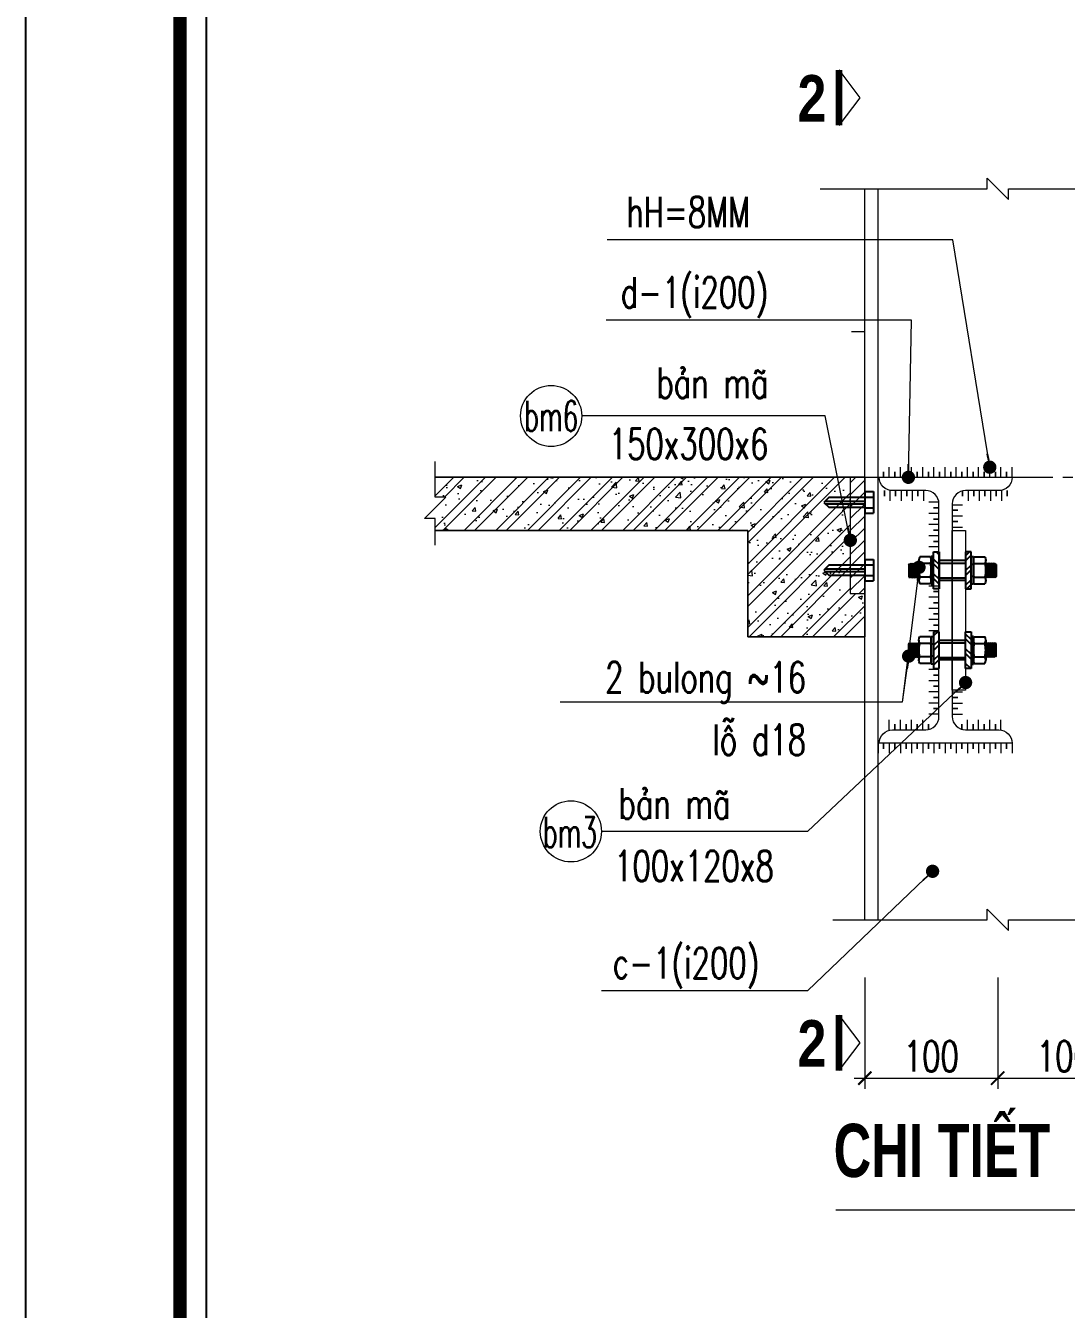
# Model space of a CAD drawing. Header units: millimetres. Extents: x 61738 to 439738, y 60858 to 151243.
# Drawn here: x 397738 to 405564, y 92522 to 102179 of the extents above; entities that cross this region are included whole.
import ezdxf
from ezdxf.enums import TextEntityAlignment as Align

# ---------------------------------------------------------------- set-up
doc = ezdxf.new("R2010")
doc.units = ezdxf.units.MM
doc.linetypes.add('CENTER', pattern=[2, 1.25, -0.25, 0.25, -0.25])
for name, color, linetype, lineweight in [('10-TEXT', 4, 'Continuous', 15), ('3-THAY', 7, 'Continuous', 18), ('6-TRUC', 8, 'CENTER', 9), ('7-HATCH', 8, 'Continuous', 13), ('8-DIM', 8, 'Continuous', 15), ('9-SO HIEU', 8, 'Continuous', 15)]:
    doc.layers.add(name, color=color, linetype=linetype, lineweight=lineweight)
for name, color, linetype in [('Khungbo', 32, 'Continuous'), ('KICHTHUOC', 8, 'Continuous'), ('thay 1', 32, 'Continuous'), ('thep', 6, 'Continuous')]:
    doc.layers.add(name, color=color, linetype=linetype)
doc.styles.add('A3-Text 2.3', font='vnsimli.shx', dxfattribs={"width": 0.7, "height": 230, "bigfont": 'vn.shx'})
doc.styles.add('A3-Text 3.5', font='VnArialH-Bold.TTF', dxfattribs={"width": 0.8, "height": 350})
doc.styles.add('S1', font='vnsimli.shx', dxfattribs={"width": 0.75})
doc.styles.add('T3', font='VnArialH-Bold.TTF', dxfattribs={"width": 0.9})
doc.dimstyles.new('A3-1-100x10', dxfattribs={"dimtxt": 230, "dimasz": 100, "dimexe": 80, "dimexo": 0, "dimgap": 50, "dimtad": 1, "dimdec": 0, "dimlfac": 0.1, "dimdsep": 49, "dimtxsty": 'A3-Text 2.3', "dimblk": 'ARCHTICK', "dimcen": 10, "dimdle": 80, "dimclrd": 8, "dimclre": 8, "dimclrt": 2, "dimadec": 0, "dimazin": 2, "dimtfac": 1, "dimtdec": 0, "dimtix": 1, "dimtmove": 1, "dimatfit": 3, "dimldrblk": 'DOT', "dimfxl": 1, "dimtolj": 1, "dimtzin": 0, "dimlwd": -1, "dimlwe": -1, "dimarcsym": 0})

# ---------------------------------------------------------------- blocks, each defined once
blk = doc.blocks.new('CDS12')
at = {"layer": 'Defpoints'}
blk.add_lwpolyline([(91835.2, 363352.9), (49835.2, 363352.9), (49835.2, 393052.9), (91835.2, 393052.9)], close=True, dxfattribs=at)
at = {"layer": 'Khungbo', "color": 1, "const_width": 100}
blk.add_lwpolyline([(91094.5, 364099.5), (50996, 364099.5), (50996, 392312.1), (91094.5, 392312.1)], close=True, dxfattribs=at)
at = {"layer": 'Khungbo', "color": 1}
blk.add_lwpolyline([(90894.5, 364299.5), (51196, 364299.5), (51196, 392112.1), (90894.5, 392112.1)], close=True, dxfattribs=at)
blk = doc.blocks.new('_ArchTick')
at = {"color": 0, "linetype": 'ByBlock', "const_width": 0.15}
blk.add_lwpolyline([(-0.5, -0.5), (0.5, 0.5)], dxfattribs=at)
blk = doc.blocks.new('_Dot')
at = {"color": 0, "linetype": 'ByBlock', "lineweight": -2}
blk.add_line((-0.5, 0), (-1, 0), dxfattribs=at)
at = {"color": 0, "linetype": 'ByBlock', "const_width": 0.5}
blk.add_lwpolyline([(-0.25, 0, 1), (0.25, 0, 1)], format="xyb", close=True, dxfattribs=at)
blk = doc.blocks.new('*D322')
at = {"layer": '8-DIM', "color": 8, "ltscale": 300, "transparency": 16777216}
for p, q in [((404048.7, 95017.6), (404048.7, 94181.4)), ((405048.7, 95017.6), (405048.7, 94181.4))]:
    blk.add_line(p, q, dxfattribs=at)
at = {"layer": '8-DIM', "color": 8, "linetype": 'ByBlock', "ltscale": 300, "transparency": 16777216}
blk.add_line((403968.7, 94261.4), (405128.7, 94261.4), dxfattribs=at)
at = {"layer": 'Defpoints', "color": 0, "ltscale": 300, "transparency": 16777216}
for p in [(404048.7, 95017.6), (405048.7, 95017.6), (405048.7, 94261.4)]:
    blk.add_point(p, dxfattribs=at)
at = {"layer": '8-DIM', "color": 8, "ltscale": 300, "transparency": 16777216, "xscale": 100, "yscale": 100, "zscale": 100, "rotation": 180}
blk.add_blockref('_ArchTick', (404048.7, 94261.4), dxfattribs=at)
at = {"layer": '8-DIM', "color": 8, "ltscale": 300, "transparency": 16777216, "xscale": 100, "yscale": 100, "zscale": 100}
blk.add_blockref('_ArchTick', (405048.7, 94261.4), dxfattribs=at)
at = {"layer": '8-DIM', "color": 2, "ltscale": 300, "transparency": 16777216, "insert": (404548.7, 94426.4), "char_height": 230, "attachment_point": 5, "style": 'A3-Text 2.3'}
blk.add_mtext('\\A1;100', dxfattribs=at)
blk = doc.blocks.new('*D323')
at = {"layer": '8-DIM', "color": 8, "ltscale": 300, "transparency": 16777216}
for p, q in [((405048.7, 95017.6), (405048.7, 94181.4)), ((406048.7, 95017.6), (406048.7, 94181.4))]:
    blk.add_line(p, q, dxfattribs=at)
at = {"layer": '8-DIM', "color": 8, "linetype": 'ByBlock', "ltscale": 300, "transparency": 16777216}
blk.add_line((404968.7, 94261.4), (406128.7, 94261.4), dxfattribs=at)
at = {"layer": 'Defpoints', "color": 0, "ltscale": 300, "transparency": 16777216}
for p in [(405048.7, 95017.6), (406048.7, 95017.6), (406048.7, 94261.4)]:
    blk.add_point(p, dxfattribs=at)
at = {"layer": '8-DIM', "color": 8, "ltscale": 300, "transparency": 16777216, "xscale": 100, "yscale": 100, "zscale": 100, "rotation": 180}
blk.add_blockref('_ArchTick', (405048.7, 94261.4), dxfattribs=at)
at = {"layer": '8-DIM', "color": 8, "ltscale": 300, "transparency": 16777216, "xscale": 100, "yscale": 100, "zscale": 100}
blk.add_blockref('_ArchTick', (406048.7, 94261.4), dxfattribs=at)
at = {"layer": '8-DIM', "color": 2, "ltscale": 300, "transparency": 16777216, "insert": (405548.7, 94426.4), "char_height": 230, "attachment_point": 5, "style": 'A3-Text 2.3'}
blk.add_mtext('\\A1;100', dxfattribs=at)
blk = doc.blocks.new('A$C3DB65366')
at = {"layer": 'thay 1'}
h = blk.add_hatch(dxfattribs=at)
h.set_pattern_fill('ANSI32', color=256, scale=1.947377, angle=-90, style=0)
h.set_pattern_definition([(135, (984.625, -1114.564), (27.5401, 27.5401), []), (135, (966.265, -1114.564), (27.5401, 27.5401), [])])
h.paths.add_polyline_path([(-70.3, -96.9), (-70.3, 41.5), (-49.5, 41.5), (-49.5, -96.9)])
h = blk.add_hatch(dxfattribs=at)
h.set_pattern_fill('ANSI32', color=256, scale=1.947377, angle=-90, style=0)
h.set_pattern_definition([(45, (-984.156, -1114.564), (-27.5401, 27.5401), []), (45, (-965.796, -1114.564), (-27.5401, 27.5401), [])])
h.paths.add_polyline_path([(70.8, -96.9), (70.8, 41.5), (50, 41.5), (50, -96.9)])
for p, q in [((-125.2, -65.7), (-125.2, 10.3)), ((-81.9, 22.9), (-122.2, 22.9)), ((-79, 24.5), (-79, -79.3)), ((-70.4, 24.5), (-79, 24.5)), ((-79, -65.7), (-79, 10.3)), ((-70.3, -79.3), (-70.4, 24.5)), ((-70.3, 41.5), (-49.5, 41.5)), ((-70.3, -96.9), (-70.3, 41.5)), ((-49.5, 41.5), (-49.5, -96.9)), ((-49.5, 9.2), (-49.5, -64.6)), ((50, 9.2), (-49.5, 9.2)), ((-48.9, 0), (50, 0)), ((50, 41.5), (50, -96.9)), ((70.8, 41.5), (50, 41.5)), ((50, 9.2), (50, -64.6)), ((70.8, -96.9), (70.8, 41.5)), ((70.8, -79.3), (70.8, 24.5)), ((70.8, 24.5), (79.5, 24.5)), ((79.5, 24.5), (79.4, -79.3)), ((79.4, -65.7), (79.4, 10.3)), ((82.4, 22.9), (122.7, 22.9)), ((125.6, -65.7), (125.6, 10.3)), ((-164, -5), (-162.1, -2.5)), ((-164, -5), (-164, -50.4)), ((-162.1, -2.5), (-160.3, -55.4)), ((-162.1, -2.5), (-160.3, -5)), ((-160.3, -5), (-156.5, 0)), ((-160.3, -5), (-156.5, -50.4)), ((-156.5, 0), (-152.7, -55.4)), ((-156.5, 0), (-152.7, -5)), ((-152.7, -5), (-148.9, 0)), ((-152.7, -5), (-148.9, -50.4)), ((-148.9, 0), (-145.1, -55.4)), ((-148.9, 0), (-145.1, -5)), ((-145.1, -5), (-141.4, 0)), ((-145.1, -5), (-141.4, -50.4)), ((-141.4, 0), (-137.6, -55.4)), ((-141.4, 0), (-137.6, -5)), ((-137.6, -5), (-133.8, 0)), ((-137.6, -5), (-133.8, -50.4)), ((-133.8, 0), (-130, -55.4)), ((-133.8, 0), (-130, -5)), ((-130, -5), (-126.3, 0)), ((-130, -5), (-126.3, -50.4)), ((-126.3, 0), (-125.2, -1.5)), ((-126.3, 0), (-125.2, -16.2)), ((-81.9, -2.4), (-122.2, -2.4)), ((82.4, -2.4), (122.7, -2.4)), ((126.7, 0), (125.6, -1.5)), ((126.7, 0), (125.6, -16.2)), ((130.5, -5), (126.7, 0)), ((130.5, -5), (126.7, -50.4)), ((134.3, 0), (130.5, -55.4)), ((134.3, 0), (130.5, -5)), ((138.1, -5), (134.3, 0)), ((138.1, -5), (134.3, -50.4)), ((141.8, 0), (138.1, -55.4)), ((141.8, 0), (138.1, -5)), ((145.6, -5), (141.8, 0)), ((145.6, -5), (141.8, -50.4)), ((149.4, 0), (145.6, -55.4)), ((149.4, 0), (145.6, -5)), ((153.2, -5), (149.4, 0)), ((153.2, -5), (149.4, -50.4)), ((156.9, 0), (153.2, -55.4)), ((156.9, 0), (153.2, -5)), ((160.7, -5), (156.9, 0)), ((160.7, -5), (156.9, -50.4)), ((162.6, -2.5), (160.7, -55.4)), ((162.6, -2.5), (160.7, -5)), ((164.5, -5), (162.6, -2.5)), ((164.5, -5), (164.5, -50.4)), ((-164, -50.4), (-160.3, -55.4)), ((-160.3, -55.4), (-156.5, -50.4)), ((-156.5, -50.4), (-152.7, -55.4)), ((-152.7, -55.4), (-148.9, -50.4)), ((-148.9, -50.4), (-145.1, -55.4)), ((-145.1, -55.4), (-141.4, -50.4)), ((-141.4, -50.4), (-137.6, -55.4)), ((-137.6, -55.4), (-133.8, -50.4)), ((-133.8, -50.4), (-130, -55.4)), ((-130, -55.4), (-126.3, -50.4)), ((-126.3, -50.4), (-125.2, -51.8)), ((-81.9, -53), (-122.2, -53)), ((-81.9, -78.3), (-122.2, -78.3)), ((-79, -79.3), (-70.3, -79.3)), ((-49.5, -64.6), (50, -64.6)), ((-48.9, -55.4), (50, -55.4)), ((79.4, -79.3), (70.8, -79.3)), ((82.4, -53), (122.7, -53)), ((82.4, -78.3), (122.7, -78.3)), ((126.7, -50.4), (125.6, -51.8)), ((130.5, -55.4), (126.7, -50.4)), ((134.3, -50.4), (130.5, -55.4)), ((138.1, -55.4), (134.3, -50.4)), ((141.8, -50.4), (138.1, -55.4)), ((145.6, -55.4), (141.8, -50.4)), ((149.4, -50.4), (145.6, -55.4)), ((153.2, -55.4), (149.4, -50.4)), ((156.9, -50.4), (153.2, -55.4)), ((160.7, -55.4), (156.9, -50.4)), ((164.5, -50.4), (160.7, -55.4)), ((-49.5, -96.9), (-70.3, -96.9)), ((50, -96.9), (70.8, -96.9))]:
    blk.add_line(p, q, dxfattribs=at)
at = {"layer": 'thay 1', "linetype": 'CENTER'}
for p, q in [((-70.3, -4.9), (-79, -4.9)), ((70.8, -4.9), (79.5, -4.9)), ((-70.3, -49.9), (-79, -49.9)), ((70.8, -49.9), (79.4, -49.9))]:
    blk.add_line(p, q, dxfattribs=at)
at = {"layer": 'thay 1'}
for centre, major_axis, start_param, end_param in [((-96.4, 10.3), (20.4, 20.4), 1.901021, 2.811368), ((-107.8, 10.3), (-20.4, 20.4), 3.471818, 4.382164), ((-14.4, -27.7), (-78.3, 78.3), 0.554826, 1.01597), ((-189.8, -27.7), (-78.3, 78.3), 3.696419, 4.157563), ((-96.4, -65.7), (20.4, 20.4), 1.901021, 2.811368), ((-107.8, -65.7), (-20.4, 20.4), 3.471818, 4.382164)]:
    blk.add_ellipse(centre, major_axis=major_axis, ratio=1, start_param=start_param, end_param=end_param, dxfattribs=at)
at = {"layer": 'thay 1', "extrusion": (0, 0, -1)}
for centre, major_axis, start_param, end_param in [((108.3, 10.3), (20.4, 20.4), 3.471818, 4.382164), ((96.8, 10.3), (-20.4, 20.4), 1.901021, 2.811368), ((190.2, -27.7), (78.3, 78.3), 3.696419, 4.157563), ((14.8, -27.7), (78.3, 78.3), 0.554826, 1.01597), ((108.3, -65.7), (20.4, 20.4), 3.471818, 4.382164), ((96.8, -65.7), (-20.4, 20.4), 1.901021, 2.811368)]:
    blk.add_ellipse(centre, major_axis=major_axis, ratio=1, start_param=start_param, end_param=end_param, dxfattribs=at)
blk = doc.blocks.new('Mat cat KC - Dung')
at = {"layer": '10-TEXT', "color": 2, "const_width": 50}
blk.add_lwpolyline([(0, 417.7), (0, 0)], dxfattribs=at)
at = {"layer": '10-TEXT', "color": 3, "ltscale": 500, "style": 'A3-Text 3.5', "width": 0.8}
blk.add_attdef('1', (126.9, 29.1), '', height=350, dxfattribs=at)
blk = doc.blocks.new('A$C60347A56')
at = {"layer": 'thay 1'}
for p, q in [((38.9, 117.9), (0, 80.7)), ((308.4, 117.9), (38.9, 117.9)), ((308.4, 162), (372.8, 162)), ((308.4, 162), (308.4, 0)), ((308.4, 140.1), (308.4, 21.9)), ((308.4, 121.5), (372.8, 121.5)), ((372.8, 162), (372.9, 0)), ((0, 80.7), (38.9, 44.1)), ((10.5, 90.7), (308.4, 90.7)), ((10.6, 70.7), (308.4, 70.7)), ((38.9, 44.1), (308.4, 44.1)), ((38.9, 44.1), (308.4, 44.1)), ((308.4, 40.5), (372.9, 40.5)), ((308.4, 0), (372.9, 0))]:
    blk.add_line(p, q, dxfattribs=at)

msp = doc.modelspace()

# ---------------------------------------------------------------- hatches: boundary and pattern name
at = {"layer": '7-HATCH', "ltscale": 500}
h = msp.add_hatch(dxfattribs=at)
h.set_pattern_fill('BT', color=256, scale=45, pattern_type=2)
h.set_pattern_definition([(45, (31540, 41277.57), (-119.32427, 119.32427), []), (45, (31619.55, 41277.57), (-119.32427, 119.32427), []), (50, (31540, 41277.57), (322.76708, -28.23846), [33.75, -371.25]), (355, (31540, 41277.57), (-62.4381, 338.48646), [27, -297]), (100.4514, (31566.9, 41275.22), (260.32922, 310.2478), [28.68309, -315.51395]), (46.1842, (31540, 41367.57), (480.25847, -74.48356), [50.625, -556.875]), (96.6356, (31580, 41361.36), (420.5982, 438.35304), [43.0246, -473.27085]), (351.1842, (31540, 41367.57), (420.5979, 438.3534), [40.5, -445.5]), (21, (31585, 41345.07), (268.60817, -181.1785), [33.75, -371.25]), (326, (31585, 41345.07), (109.4919, 326.31752), [27, -297]), (71.4514, (31607.38, 41329.97), (378.10018, 145.13872), [28.68309, -315.51395]), (37.5, (31540, 41277.57), (5.471935, 149.802234), [0, -293.4, 0, -301.5, 0, -298.125]), (7.5, (31540, 41277.57), (118.38129, 177.48527), [0, -171.9, 0, -286.65, 0, -113.625]), (327.5, (31439.65, 41277.57), (240.220096, -10.149692), [0, -112.5, 0, -351, 0, -465.75]), (317.5, (31394.65, 41277.57), (262.43378, 45.04724), [0, -146.25, 0, -233.1, 0, -330.75])])
h.paths.add_polyline_path([(403940, 98781.4), (400818.7, 98781.4), (400818.7, 98631.4), (400898.7, 98631.4), (400738.7, 98471.4), (400818.7, 98471.4), (400818.7, 98381.4), (403168.7, 98381.4), (403168.7, 97581.4), (404048.7, 97581.4), (404048.7, 97907.6), (403940, 97907.6)])
h = msp.add_hatch(dxfattribs=at)
h.set_pattern_fill('ANSI31', color=256, scale=20)
h.set_pattern_definition([(45, (31540, 41277.57), (-44.901281, 44.901281), [])])
h.paths.add_polyline_path([(404048.7, 98781.4), (403940, 98781.4), (403940, 97907.6), (404048.7, 97907.6)])

# ---------------------------------------------------------------- linework, layer by layer
at = {"layer": '3-THAY', "ltscale": 300}
for points in [[(403854.2, 101846.2), (404011.5, 101637.3), (403854.2, 101428.5)], [(404048.7, 95451.4), (404048.7, 100951.4)], [(404148.7, 95451.4), (404148.7, 100951.4)], [(403854.2, 94736.4), (404011.5, 94527.6), (403854.2, 94318.7)]]:
    msp.add_lwpolyline(points, dxfattribs=at)
at = {"layer": '3-THAY', "ltscale": 500}
for points in [[(404048.7, 98781.4), (400818.7, 98781.4), (404048.7, 98781.4), (404048.7, 97581.4), (403168.7, 97581.4), (403168.7, 98381.4), (400818.7, 98381.4), (403168.7, 98381.4), (403168.7, 97581.4), (404048.7, 97581.4)], [(404048.7, 98781.4), (403940, 98781.4), (403940, 97907.6), (404048.7, 97907.6)]]:
    msp.add_lwpolyline(points, close=True, dxfattribs=at)
at = {"layer": '3-THAY'}
msp.add_lwpolyline([(405156.7, 96781.4), (404156.7, 96781.4), (404156.7, 96781.4, -0.414214), (404256.7, 96881.4), (404506.7, 96881.4, 0.414214), (404606.7, 96981.4), (404606.7, 98581.4, 0.414214), (404506.7, 98681.4), (404256.7, 98681.4, -0.414214), (404156.7, 98781.4), (404156.7, 98781.4), (405156.7, 98781.4), (405156.7, 98781.4, -0.414214), (405056.7, 98681.4), (404806.7, 98681.4, 0.414214), (404706.7, 98581.4), (404706.7, 96981.4, 0.414214), (404806.7, 96881.4), (405056.7, 96881.4, -0.414214), (405156.7, 96781.4)], format="xyb", close=True, dxfattribs=at)
at = {"layer": '6-TRUC', "ltscale": 300}
msp.add_lwpolyline([(403288.7, 98781.4), (408208.7, 98781.4)], dxfattribs=at)
at = {"layer": '7-HATCH', "ltscale": 500}
msp.add_line((403950, 99877.6), (404048.7, 99877.6), dxfattribs=at)
at = {"layer": '7-HATCH', "ltscale": 300}
for points in [[(403713.7, 100951.4), (404968.7, 100951.4), (404968.7, 101031.4), (405128.7, 100871.4), (405128.7, 100951.4), (406420.7, 100951.4)], [(400818.7, 98271.4), (400818.7, 98471.4), (400738.7, 98471.4), (400898.7, 98631.4), (400818.7, 98631.4), (400818.7, 98901.4)], [(403808.7, 95451.4), (404968.7, 95451.4), (404968.7, 95531.4), (405128.7, 95371.4), (405128.7, 95451.4), (406288.7, 95451.4)]]:
    msp.add_lwpolyline(points, dxfattribs=at)
at = {"layer": '8-DIM', "ltscale": 300}
msp.add_lwpolyline([(404706.7, 98381.4), (404806.7, 98381.4), (404806.7, 97181.4), (404706.7, 97181.4)], close=True, dxfattribs=at)
at = {"layer": '9-SO HIEU', "ltscale": 300}
for points in [[(404148.7, 98781.4), (404148.7, 98857.4)], [(404190.7, 98781.4), (404190.7, 98823.4)], [(404190.7, 98823.4), (404190.7, 98781.4)], [(404232.7, 98781.4), (404232.7, 98857.4)], [(404232.7, 98781.4), (404232.7, 98857.4)], [(404274.7, 98781.4), (404274.7, 98823.4)], [(404274.7, 98823.4), (404274.7, 98781.4)], [(404316.7, 98781.4), (404316.7, 98857.4)], [(404358.7, 98781.4), (404358.7, 98823.4)], [(404358.7, 98823.4), (404358.7, 98781.4)], [(404400.7, 98781.4), (404400.7, 98857.4)], [(404442.7, 98781.4), (404442.7, 98823.4)], [(404442.7, 98823.4), (404442.7, 98781.4)], [(404484.7, 98781.4), (404484.7, 98857.4)], [(404484.7, 98781.4), (404484.7, 98857.4)], [(404526.7, 98781.4), (404526.7, 98823.4)], [(404526.7, 98823.4), (404526.7, 98781.4)], [(404568.7, 98781.4), (404568.7, 98857.4)], [(404610.7, 98781.4), (404610.7, 98823.4)], [(404610.7, 98823.4), (404610.7, 98781.4)], [(404652.7, 98781.4), (404652.7, 98857.4)], [(404694.7, 98781.4), (404694.7, 98823.4)], [(404694.7, 98823.4), (404694.7, 98781.4)], [(404736.7, 98781.4), (404736.7, 98857.4)], [(404778.7, 98781.4), (404778.7, 98823.4)], [(404778.7, 98823.4), (404778.7, 98781.4)], [(404820.7, 98781.4), (404820.7, 98857.4)], [(404862.7, 98781.4), (404862.7, 98823.4)], [(404862.7, 98823.4), (404862.7, 98781.4)], [(404904.7, 98781.4), (404904.7, 98857.4)], [(404946.7, 98781.4), (404946.7, 98823.4)], [(404946.7, 98823.4), (404946.7, 98781.4)], [(404988.7, 98781.4), (404988.7, 98857.4)], [(405030.7, 98781.4), (405030.7, 98823.4)], [(405030.7, 98823.4), (405030.7, 98781.4)], [(405072.7, 98781.4), (405072.7, 98857.4)], [(405072.7, 98781.4), (405072.7, 98857.4)], [(405114.7, 98781.4), (405114.7, 98823.4)], [(405114.7, 98823.4), (405114.7, 98781.4)], [(405156.7, 98781.4), (405156.7, 98857.4)], [(404196, 98681.4), (404196, 98639.4)], [(404196, 98639.4), (404196, 98681.4)], [(404238, 98681.4), (404238, 98605.4)], [(404238, 98681.4), (404238, 98605.4)], [(404280, 98681.4), (404280, 98639.4)], [(404280, 98639.4), (404280, 98681.4)], [(404322, 98681.4), (404322, 98605.4)], [(404364, 98681.4), (404364, 98639.4)], [(404364, 98639.4), (404364, 98681.4)], [(404406, 98681.4), (404406, 98605.4)], [(404448, 98681.4), (404448, 98639.4)], [(404448, 98639.4), (404448, 98681.4)], [(404490, 98681.4), (404490, 98605.4)], [(404490, 98681.4), (404490, 98605.4)], [(404784, 98681.4), (404784, 98639.4)], [(404784, 98639.4), (404784, 98681.4)], [(404826, 98681.4), (404826, 98605.4)], [(404868, 98681.4), (404868, 98639.4)], [(404868, 98639.4), (404868, 98681.4)], [(404910, 98681.4), (404910, 98605.4)], [(404952, 98681.4), (404952, 98639.4)], [(404952, 98639.4), (404952, 98681.4)], [(404994, 98681.4), (404994, 98605.4)], [(405036, 98681.4), (405036, 98639.4)], [(405036, 98639.4), (405036, 98681.4)], [(405078, 98681.4), (405078, 98605.4)], [(405078, 98681.4), (405078, 98605.4)], [(405120, 98681.4), (405120, 98639.4)], [(405120, 98639.4), (405120, 98681.4)], [(404606.7, 98593.6), (404530.7, 98593.6)], [(404606.7, 98593.6), (404530.7, 98593.6)], [(404606.7, 98509.6), (404530.7, 98509.6)], [(404606.7, 98509.6), (404530.7, 98509.6)], [(404606.7, 98509.6), (404530.7, 98509.6)], [(404564.7, 98551.6), (404606.7, 98551.6)], [(404606.7, 98551.6), (404564.7, 98551.6)], [(404706.7, 98575.6), (404782.7, 98575.6)], [(404706.7, 98575.6), (404782.7, 98575.6)], [(404748.7, 98533.6), (404706.7, 98533.6)], [(404706.7, 98533.6), (404748.7, 98533.6)], [(404606.7, 98425.6), (404530.7, 98425.6)], [(404606.7, 98425.6), (404530.7, 98425.6)], [(404606.7, 98425.6), (404530.7, 98425.6)], [(404564.7, 98467.6), (404606.7, 98467.6)], [(404606.7, 98467.6), (404564.7, 98467.6)], [(404706.7, 98491.6), (404782.7, 98491.6)], [(404706.7, 98491.6), (404782.7, 98491.6)], [(404706.7, 98491.6), (404782.7, 98491.6)], [(404748.7, 98449.6), (404706.7, 98449.6)], [(404706.7, 98449.6), (404748.7, 98449.6)], [(404706.7, 98407.6), (404782.7, 98407.6)], [(404606.7, 98341.6), (404530.7, 98341.6)], [(404606.7, 98341.6), (404530.7, 98341.6)], [(404606.7, 98341.6), (404530.7, 98341.6)], [(404564.7, 98383.6), (404606.7, 98383.6)], [(404606.7, 98383.6), (404564.7, 98383.6)], [(404606.7, 98257.6), (404530.7, 98257.6)], [(404564.7, 98299.6), (404606.7, 98299.6)], [(404606.7, 98299.6), (404564.7, 98299.6)], [(404606.7, 97963.6), (404530.7, 97963.6)], [(404606.7, 97963.6), (404530.7, 97963.6)], [(404606.7, 97879.6), (404530.7, 97879.6)], [(404606.7, 97879.6), (404530.7, 97879.6)], [(404606.7, 97879.6), (404530.7, 97879.6)], [(404564.7, 97921.6), (404606.7, 97921.6)], [(404606.7, 97921.6), (404564.7, 97921.6)], [(404564.7, 97837.6), (404606.7, 97837.6)], [(404606.7, 97837.6), (404564.7, 97837.6)], [(404606.7, 97795.6), (404530.7, 97795.6)], [(404606.7, 97795.6), (404530.7, 97795.6)], [(404606.7, 97795.6), (404530.7, 97795.6)], [(404564.7, 97753.6), (404606.7, 97753.6)], [(404606.7, 97753.6), (404564.7, 97753.6)], [(404606.7, 97711.6), (404530.7, 97711.6)], [(404606.7, 97711.6), (404530.7, 97711.6)], [(404606.7, 97711.6), (404530.7, 97711.6)], [(404564.7, 97669.6), (404606.7, 97669.6)], [(404606.7, 97669.6), (404564.7, 97669.6)], [(404606.7, 97627.6), (404530.7, 97627.6)], [(404606.7, 97335.6), (404530.7, 97335.6)], [(404606.7, 97335.6), (404530.7, 97335.6)], [(404606.7, 97251.6), (404530.7, 97251.6)], [(404606.7, 97251.6), (404530.7, 97251.6)], [(404606.7, 97251.6), (404530.7, 97251.6)], [(404564.7, 97293.6), (404606.7, 97293.6)], [(404606.7, 97293.6), (404564.7, 97293.6)], [(404606.7, 97167.6), (404530.7, 97167.6)], [(404606.7, 97167.6), (404530.7, 97167.6)], [(404606.7, 97167.6), (404530.7, 97167.6)], [(404564.7, 97209.6), (404606.7, 97209.6)], [(404606.7, 97209.6), (404564.7, 97209.6)], [(404706.7, 97167.6), (404782.7, 97167.6)], [(404706.7, 97167.6), (404782.7, 97167.6)], [(404606.7, 97083.6), (404530.7, 97083.6)], [(404606.7, 97083.6), (404530.7, 97083.6)], [(404606.7, 97083.6), (404530.7, 97083.6)], [(404564.7, 97125.6), (404606.7, 97125.6)], [(404606.7, 97125.6), (404564.7, 97125.6)], [(404748.7, 97125.6), (404706.7, 97125.6)], [(404706.7, 97125.6), (404748.7, 97125.6)], [(404706.7, 97083.6), (404782.7, 97083.6)], [(404706.7, 97083.6), (404782.7, 97083.6)], [(404706.7, 97083.6), (404782.7, 97083.6)], [(404232.7, 96881.4), (404232.7, 96957.4)], [(404232.7, 96881.4), (404232.7, 96957.4)], [(404316.7, 96881.4), (404316.7, 96957.4)], [(404400.7, 96881.4), (404400.7, 96957.4)], [(404484.7, 96881.4), (404484.7, 96957.4)], [(404484.7, 96881.4), (404484.7, 96957.4)], [(404606.7, 96999.6), (404530.7, 96999.6)], [(404564.7, 97041.6), (404606.7, 97041.6)], [(404606.7, 97041.6), (404564.7, 97041.6)], [(404748.7, 97041.6), (404706.7, 97041.6)], [(404706.7, 97041.6), (404748.7, 97041.6)], [(404706.7, 96999.6), (404782.7, 96999.6)], [(404820.7, 96881.4), (404820.7, 96957.4)], [(404904.7, 96881.4), (404904.7, 96957.4)], [(404988.7, 96881.4), (404988.7, 96957.4)], [(405072.7, 96881.4), (405072.7, 96957.4)], [(405072.7, 96881.4), (405072.7, 96957.4)], [(404274.7, 96881.4), (404274.7, 96923.4)], [(404274.7, 96923.4), (404274.7, 96881.4)], [(404358.7, 96881.4), (404358.7, 96923.4)], [(404358.7, 96923.4), (404358.7, 96881.4)], [(404442.7, 96881.4), (404442.7, 96923.4)], [(404442.7, 96923.4), (404442.7, 96881.4)], [(404526.7, 96881.4), (404526.7, 96923.4)], [(404526.7, 96923.4), (404526.7, 96881.4)], [(404778.7, 96881.4), (404778.7, 96923.4)], [(404778.7, 96923.4), (404778.7, 96881.4)], [(404862.7, 96881.4), (404862.7, 96923.4)], [(404862.7, 96923.4), (404862.7, 96881.4)], [(404946.7, 96881.4), (404946.7, 96923.4)], [(404946.7, 96923.4), (404946.7, 96881.4)], [(405030.7, 96881.4), (405030.7, 96923.4)], [(405030.7, 96923.4), (405030.7, 96881.4)], [(404148.7, 96781.4), (404148.7, 96705.4)], [(404190.7, 96781.4), (404190.7, 96739.4)], [(404190.7, 96739.4), (404190.7, 96781.4)], [(404232.7, 96781.4), (404232.7, 96705.4)], [(404232.7, 96781.4), (404232.7, 96705.4)], [(404274.7, 96781.4), (404274.7, 96739.4)], [(404274.7, 96739.4), (404274.7, 96781.4)], [(404316.7, 96781.4), (404316.7, 96705.4)], [(404358.7, 96781.4), (404358.7, 96739.4)], [(404358.7, 96739.4), (404358.7, 96781.4)], [(404400.7, 96781.4), (404400.7, 96705.4)], [(404442.7, 96781.4), (404442.7, 96739.4)], [(404442.7, 96739.4), (404442.7, 96781.4)], [(404484.7, 96781.4), (404484.7, 96705.4)], [(404484.7, 96781.4), (404484.7, 96705.4)], [(404526.7, 96781.4), (404526.7, 96739.4)], [(404526.7, 96739.4), (404526.7, 96781.4)], [(404568.7, 96781.4), (404568.7, 96705.4)], [(404610.7, 96781.4), (404610.7, 96739.4)], [(404610.7, 96739.4), (404610.7, 96781.4)], [(404652.7, 96781.4), (404652.7, 96705.4)], [(404694.7, 96781.4), (404694.7, 96739.4)], [(404694.7, 96739.4), (404694.7, 96781.4)], [(404736.7, 96781.4), (404736.7, 96705.4)], [(404778.7, 96781.4), (404778.7, 96739.4)], [(404778.7, 96739.4), (404778.7, 96781.4)], [(404820.7, 96781.4), (404820.7, 96705.4)], [(404862.7, 96781.4), (404862.7, 96739.4)], [(404862.7, 96739.4), (404862.7, 96781.4)], [(404904.7, 96781.4), (404904.7, 96705.4)], [(404946.7, 96781.4), (404946.7, 96739.4)], [(404946.7, 96739.4), (404946.7, 96781.4)], [(404988.7, 96781.4), (404988.7, 96705.4)], [(405030.7, 96781.4), (405030.7, 96739.4)], [(405030.7, 96739.4), (405030.7, 96781.4)], [(405072.7, 96781.4), (405072.7, 96705.4)], [(405072.7, 96781.4), (405072.7, 96705.4)], [(405114.7, 96781.4), (405114.7, 96739.4)], [(405114.7, 96739.4), (405114.7, 96781.4)], [(405156.7, 96781.4), (405156.7, 96705.4)]]:
    msp.add_lwpolyline(points, dxfattribs=at)
at = {"layer": '9-SO HIEU'}
for centre in [(401690, 99242.9), (401838.5, 96117.6)]:
    msp.add_circle(centre, 230, dxfattribs=at)

# ---------------------------------------------------------------- block references
at = {"layer": '7-HATCH', "ltscale": 500}
for p in [(403740.3, 98511.7), (403740.3, 98001.7)]:
    msp.add_blockref('A$C60347A56', p, dxfattribs=at)
at = {"layer": '8-DIM'}
ref = msp.add_blockref('Mat cat KC - Dung', (403854.2, 101428.5), dxfattribs=dict(at, xscale=-1))
ref.add_attrib('1', '2', (403542.4, 101457.6), dxfattribs={"layer": '10-TEXT', "color": 3, "ltscale": 500, "height": 350, "style": 'A3-Text 3.5', "width": 0.8})
ref = msp.add_blockref('Mat cat KC - Dung', (403854.2, 94318.7), dxfattribs=dict(at, xscale=-1))
ref.add_attrib('1', '2', (403542.4, 94347.8), dxfattribs={"layer": '10-TEXT', "color": 3, "ltscale": 500, "height": 350, "style": 'A3-Text 3.5', "width": 0.8})
at = {"layer": 'KICHTHUOC'}
msp.add_blockref('CDS12', (347903.3, -279252.9), dxfattribs=at)
at = {"layer": 'thep', "xscale": 2, "yscale": 2, "zscale": 2}
msp.add_blockref('A$C3DB65366', (404706.8, 98136.8), dxfattribs=at)
at = {"layer": 'thep', "xscale": -2, "yscale": 2, "zscale": 2, "rotation": 180}
msp.add_blockref('A$C3DB65366', (404706.8, 97426), dxfattribs=at)

# ---------------------------------------------------------------- texts
at = {"layer": '10-TEXT', "width": 0.7}
for s, height, style, p in [('hH=8MM', 230, 'S1', (403187.2, 100662.2)), ('d-1(i200)', 230, 'S1', (403323.8, 100057.6)), ('b¶n m·', 230, 'S1', (403323.8, 99377.6)), ('150x300x6', 230, 'S1', (403323.8, 98917.6)), ('2 bulong ~16', 230, 'S1', (403607.2, 97162.2)), ('lç d18', 230, 'S1', (403607.2, 96692.2)), ('b¶n m·', 230, 'S1', (403038.7, 96212.2)), ('100x120x8', 230, 'S1', (403364.5, 95742.2)), ('c-1(i200)', 230, 'S1', (403257.2, 95012.2)), ('chi tiÕt', 400, 'T3', (405444.1, 93517.6))]:
    msp.add_text(s, height=height, dxfattribs=dict(at, style=style)).set_placement(p, align=Align.RIGHT)
at = {"layer": '10-TEXT', "style": 'S1', "width": 0.6}
msp.add_text('bm6', height=230, dxfattribs=at).set_placement((401690, 99242.9), align=Align.MIDDLE_CENTER)
msp.add_text('bm3', height=230, dxfattribs=at).set_placement((401830.8, 95996.3), align=Align.CENTER)

# ---------------------------------------------------------------- dimensions: what is measured, and where the dimension line sits
at = {"layer": '8-DIM', "ltscale": 300}
for base, p1, p2, picture, middle in [((405048.7, 94261.4), (404048.7, 95017.6), (405048.7, 95017.6), '*D322', (404548.7, 94426.4)), ((406048.7, 94261.4), (405048.7, 95017.6), (406048.7, 95017.6), '*D323', (405548.7, 94426.4))]:
    dim = msp.add_linear_dim(base=base, p1=p1, p2=p2, dimstyle='A3-1-100x10', dxfattribs=at)
    dim.commit()
    dim.dimension.update_dxf_attribs({"geometry": picture, "text_midpoint": middle})

# ---------------------------------------------------------------- leaders
at = {"layer": '9-SO HIEU', "ltscale": 300}
for points, override in [([(404988.7, 98857.4), (404710, 100567.6), (402110.2, 100567.6)], {"dimasz": 100, "dimtad": 0}), ([(404376.5, 98781.4), (404400, 99962.9), (402104.5, 99962.9)], {"dimasz": 100, "dimtad": 0}), ([(403940, 98307.6), (403750, 99242.9), (401920, 99242.9)], {"dimasz": 100, "dimtad": 0}), ([(404456.5, 98104.3), (404330, 97090.4), (401758.5, 97090.4)], {"dimasz": 100, "dimtad": 0}), ([(404378.7, 97436.1), (404330, 97090.4)], {"dimasz": 100, "dimtad": 0}), ([(404806.7, 97237.6), (403618.5, 96117.6), (402068.5, 96117.6)], {"dimasz": 100, "dimtad": 0}), ([(404558.5, 95817.6), (403618.5, 94917.6), (402068.5, 94917.6)], {"dimasz": 100, "dimtad": 0}), ([(406817.8, 93267.6), (403830, 93267.6)], {"dimasz": 100, "dimtad": 0, "dimldrblk": 'None'})]:
    msp.add_leader(points, dimstyle='A3-1-100x10', override=override, dxfattribs=at)

doc.saveas('drawing.dxf')
